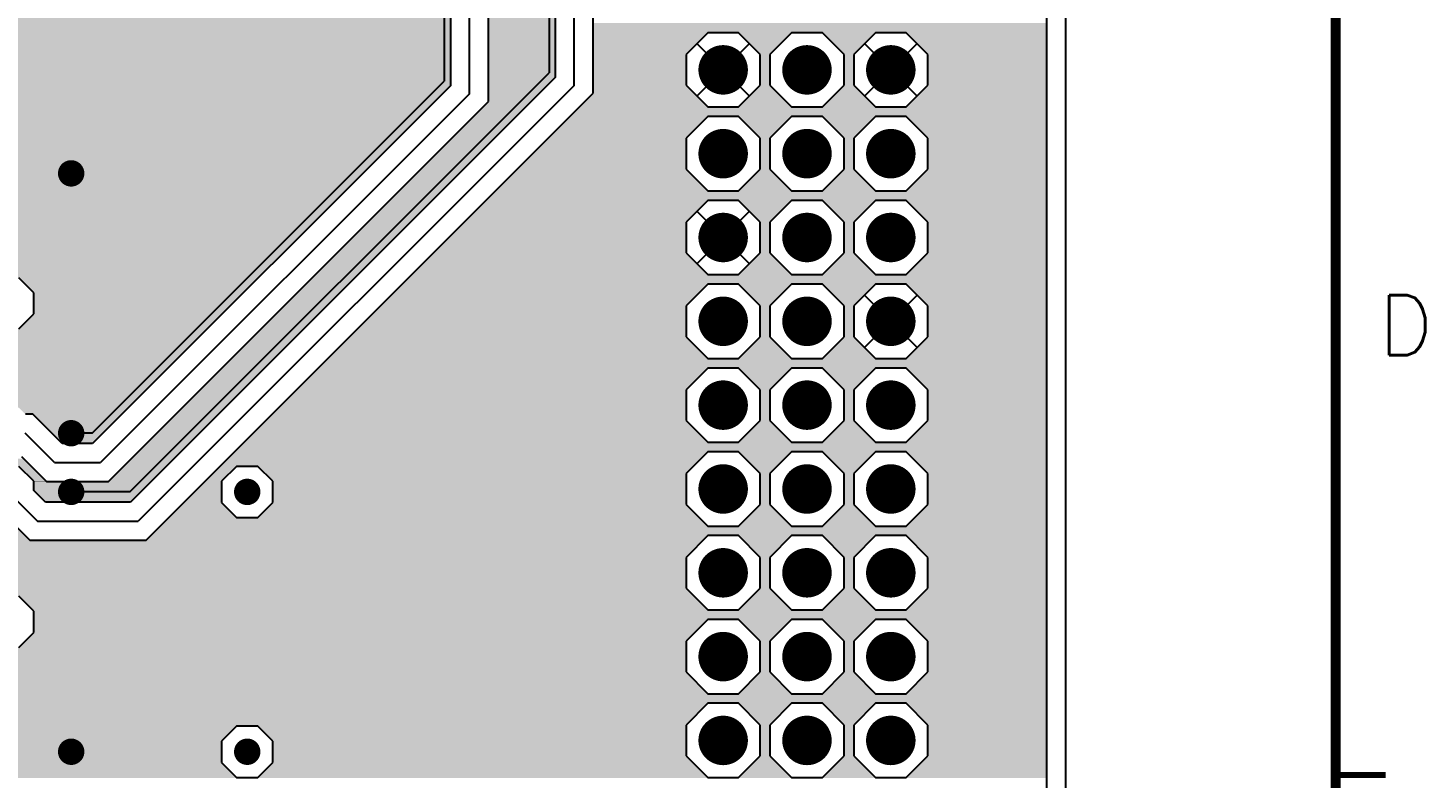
# Model space of a CAD drawing. Extents: x 295 to 953, y 10 to 290.
# Drawn here: x 816.6 to 886.4, y 104.8 to 142.4 of the extents above; entities that cross this region are included whole.
import ezdxf
from ezdxf.enums import TextEntityAlignment as Align

# ---------------------------------------------------------------- set-up
doc = ezdxf.new("R2010")
doc.units = 0
doc.header["$LTSCALE"] = 5
doc.header["$MEASUREMENT"] = 0
doc.layers.get('0').update_dxf_attribs({"linetype": 'CONTINUOUS', "lineweight": 25})
for name, color, linetype in [('L1-TOP_GBR', 7, 'CONTINUOUS'), ('문자', 4, 'CONTINUOUS'), ('테두리', 3, 'CONTINUOUS')]:
    doc.layers.add(name, color=color, linetype=linetype)
doc.styles.get("Standard").update_dxf_attribs({"font": 'simplex.shx'})

# ---------------------------------------------------------------- blocks, each defined once
blk = doc.blocks.new('C')
at = {"layer": '테두리'}
blk.add_line((405, 285), (405, 15), dxfattribs=at)
for points, const_width in [([(15, 285), (15, 15), (405, 15), (405, 285), (15, 285)], 0.5), ([(407.5, 105), (405, 105)], 0.3)]:
    blk.add_lwpolyline(points, dxfattribs=dict(at, const_width=const_width))
at = {"layer": '문자'}
blk.add_text('D', height=3, dxfattribs=at).set_placement((408.5, 127.5), align=Align.MIDDLE)

msp = doc.modelspace()

# ---------------------------------------------------------------- linework, layer by layer
for points, const_width in [([(850.732, 140.258, 1), (851.969, 140.258, 1)], 1.238), ([(854.923, 140.258, 1), (856.16, 140.258, 1)], 1.238), ([(859.114, 140.258, 1), (860.351, 140.258, 1)], 1.238), ([(850.732, 136.067, 1), (851.969, 136.067, 1)], 1.238), ([(854.923, 136.067, 1), (856.16, 136.067, 1)], 1.238), ([(859.114, 136.067, 1), (860.351, 136.067, 1)], 1.238), ([(818.425, 135.082, 1), (819.085, 135.082, 1)], 0.66), ([(850.732, 131.876, 1), (851.969, 131.876, 1)], 1.238), ([(854.923, 131.876, 1), (856.16, 131.876, 1)], 1.238), ([(859.114, 131.876, 1), (860.351, 131.876, 1)], 1.238), ([(850.732, 127.686, 1), (851.969, 127.686, 1)], 1.238), ([(854.923, 127.686, 1), (856.16, 127.686, 1)], 1.238), ([(859.114, 127.686, 1), (860.351, 127.686, 1)], 1.238), ([(850.732, 123.495, 1), (851.969, 123.495, 1)], 1.238), ([(854.923, 123.495, 1), (856.16, 123.495, 1)], 1.238), ([(859.114, 123.495, 1), (860.351, 123.495, 1)], 1.238), ([(818.425, 122.09, 1), (819.085, 122.09, 1)], 0.66), ([(850.732, 119.303, 1), (851.969, 119.303, 1)], 1.238), ([(854.923, 119.303, 1), (856.16, 119.303, 1)], 1.238), ([(859.114, 119.303, 1), (860.351, 119.303, 1)], 1.238), ([(818.425, 119.157, 1), (819.085, 119.157, 1)], 0.66), ([(827.226, 119.157, 1), (827.886, 119.157, 1)], 0.66), ([(850.732, 115.112, 1), (851.969, 115.112, 1)], 1.238), ([(854.923, 115.112, 1), (856.16, 115.112, 1)], 1.238), ([(859.114, 115.112, 1), (860.351, 115.112, 1)], 1.238), ([(850.732, 110.921, 1), (851.969, 110.921, 1)], 1.238), ([(854.923, 110.921, 1), (856.16, 110.921, 1)], 1.238), ([(859.114, 110.921, 1), (860.351, 110.921, 1)], 1.238), ([(850.732, 106.731, 1), (851.969, 106.731, 1)], 1.238), ([(854.923, 106.731, 1), (856.16, 106.731, 1)], 1.238), ([(859.114, 106.731, 1), (860.351, 106.731, 1)], 1.238), ([(818.425, 106.165, 1), (819.085, 106.165, 1)], 0.66), ([(827.226, 106.165, 1), (827.886, 106.165, 1)], 0.66)]:
    msp.add_lwpolyline(points, format="xyb", close=True, dxfattribs=dict(const_width=const_width))
at = {"layer": 'L1-TOP_GBR'}
for p, q in [((868.478, 88.3), (868.478, 246.7)), ((868.478, 88.3), (868.478, 246.7)), ((867.529, 100.726), (867.529, 234.274)), ((837.405, 176.301), (837.405, 139.693)), ((837.713, 173.76), (837.713, 139.457)), ((838.662, 139.064), (838.662, 173.367)), ((839.611, 138.671), (839.611, 172.975)), ((842.644, 168.967), (842.644, 140.112)), ((842.952, 166.426), (842.952, 139.876)), ((843.901, 139.483), (843.901, 166.033)), ((844.85, 139.09), (844.85, 165.64)), ((850.582, 142.115), (849.494, 141.027)), ((852.119, 142.115), (850.582, 142.115)), ((853.207, 141.027), (852.119, 142.115)), ((854.773, 142.115), (853.685, 141.027)), ((856.31, 142.115), (854.773, 142.115)), ((857.398, 141.027), (856.31, 142.115)), ((858.964, 142.115), (857.876, 141.027)), ((860.501, 142.115), (858.964, 142.115)), ((861.589, 141.027), (860.501, 142.115)), ((851.351, 140.258), (850.039, 141.572)), ((851.351, 140.258), (852.664, 141.572)), ((859.733, 140.258), (858.421, 141.572)), ((859.733, 140.258), (861.046, 141.572)), ((849.494, 141.027), (849.494, 139.49)), ((853.207, 139.49), (853.207, 141.027)), ((853.685, 141.027), (853.685, 139.49)), ((857.398, 139.49), (857.398, 141.027)), ((857.876, 141.027), (857.876, 139.49)), ((861.589, 139.49), (861.589, 141.027)), ((821.689, 119.157), (842.644, 140.112)), ((842.952, 139.876), (821.715, 118.639)), ((851.351, 140.258), (850.039, 138.947)), ((851.351, 140.258), (852.664, 138.947)), ((859.733, 140.258), (858.421, 138.947)), ((859.733, 140.258), (861.046, 138.947)), ((819.803, 122.09), (837.405, 139.693)), ((837.713, 139.457), (819.829, 121.572)), ((838.662, 139.064), (820.222, 120.624)), ((843.901, 139.483), (822.108, 117.69)), ((822.5, 116.741), (844.85, 139.09)), ((849.494, 139.49), (850.582, 138.402)), ((852.119, 138.402), (853.207, 139.49)), ((853.685, 139.49), (854.773, 138.402)), ((856.31, 138.402), (857.398, 139.49)), ((857.876, 139.49), (858.964, 138.402)), ((860.501, 138.402), (861.589, 139.49)), ((820.614, 119.675), (839.611, 138.671)), ((850.582, 138.402), (852.119, 138.402)), ((854.773, 138.402), (856.31, 138.402)), ((858.964, 138.402), (860.501, 138.402)), ((850.582, 137.924), (849.494, 136.836)), ((852.119, 137.924), (850.582, 137.924)), ((853.207, 136.836), (852.119, 137.924)), ((854.773, 137.924), (853.685, 136.836)), ((856.31, 137.924), (854.773, 137.924)), ((857.398, 136.836), (856.31, 137.924)), ((858.964, 137.924), (857.876, 136.836)), ((860.501, 137.924), (858.964, 137.924)), ((861.589, 136.836), (860.501, 137.924)), ((849.494, 136.836), (849.494, 135.299)), ((853.207, 135.299), (853.207, 136.836)), ((853.685, 136.836), (853.685, 135.299)), ((857.398, 135.299), (857.398, 136.836)), ((857.876, 136.836), (857.876, 135.299)), ((861.589, 135.299), (861.589, 136.836)), ((849.494, 135.299), (850.582, 134.211)), ((852.119, 134.211), (853.207, 135.299)), ((853.685, 135.299), (854.773, 134.211)), ((856.31, 134.211), (857.398, 135.299)), ((857.876, 135.299), (858.964, 134.211)), ((860.501, 134.211), (861.589, 135.299)), ((850.582, 134.211), (852.119, 134.211)), ((854.773, 134.211), (856.31, 134.211)), ((858.964, 134.211), (860.501, 134.211)), ((850.582, 133.733), (849.494, 132.645)), ((852.119, 133.733), (850.582, 133.733)), ((853.207, 132.645), (852.119, 133.733)), ((854.773, 133.733), (853.685, 132.645)), ((856.31, 133.733), (854.773, 133.733)), ((857.398, 132.645), (856.31, 133.733)), ((858.964, 133.733), (857.876, 132.645)), ((860.501, 133.733), (858.964, 133.733)), ((861.589, 132.645), (860.501, 133.733)), ((851.351, 131.876), (850.039, 133.19)), ((851.351, 131.876), (852.664, 133.19)), ((849.494, 132.645), (849.494, 131.108)), ((853.207, 131.108), (853.207, 132.645)), ((853.685, 132.645), (853.685, 131.108)), ((857.398, 131.108), (857.398, 132.645)), ((857.876, 132.645), (857.876, 131.108)), ((861.589, 131.108), (861.589, 132.645)), ((851.351, 131.876), (850.039, 130.565)), ((851.351, 131.876), (852.664, 130.565)), ((849.494, 131.108), (850.582, 130.02)), ((852.119, 130.02), (853.207, 131.108)), ((853.685, 131.108), (854.773, 130.02)), ((856.31, 130.02), (857.398, 131.108)), ((857.876, 131.108), (858.964, 130.02)), ((860.501, 130.02), (861.589, 131.108)), ((850.582, 130.02), (852.119, 130.02)), ((854.773, 130.02), (856.31, 130.02)), ((858.964, 130.02), (860.501, 130.02)), ((816.89, 129.116), (816.141, 129.865)), ((850.582, 129.542), (849.494, 128.454)), ((852.119, 129.542), (850.582, 129.542)), ((853.207, 128.454), (852.119, 129.542)), ((854.773, 129.542), (853.685, 128.454)), ((856.31, 129.542), (854.773, 129.542)), ((857.398, 128.454), (856.31, 129.542)), ((858.964, 129.542), (857.876, 128.454)), ((860.501, 129.542), (858.964, 129.542)), ((861.589, 128.454), (860.501, 129.542)), ((816.89, 128.057), (816.89, 129.116)), ((859.733, 127.686), (858.421, 128.999)), ((859.733, 127.686), (861.046, 128.999)), ((816.141, 127.308), (816.89, 128.057)), ((849.494, 128.454), (849.494, 126.917)), ((853.207, 126.917), (853.207, 128.454)), ((853.685, 128.454), (853.685, 126.917)), ((857.398, 126.917), (857.398, 128.454)), ((857.876, 128.454), (857.876, 126.917)), ((861.589, 126.917), (861.589, 128.454)), ((859.733, 127.686), (858.421, 126.374)), ((859.733, 127.686), (861.046, 126.374)), ((849.494, 126.917), (850.582, 125.829)), ((852.119, 125.829), (853.207, 126.917)), ((853.685, 126.917), (854.773, 125.829)), ((856.31, 125.829), (857.398, 126.917)), ((857.876, 126.917), (858.964, 125.829)), ((860.501, 125.829), (861.589, 126.917)), ((850.582, 125.829), (852.119, 125.829)), ((854.773, 125.829), (856.31, 125.829)), ((858.964, 125.829), (860.501, 125.829)), ((850.582, 125.351), (849.494, 124.263)), ((852.119, 125.351), (850.582, 125.351)), ((853.207, 124.263), (852.119, 125.351)), ((854.773, 125.351), (853.685, 124.263)), ((856.31, 125.351), (854.773, 125.351)), ((857.398, 124.263), (856.31, 125.351)), ((858.964, 125.351), (857.876, 124.263)), ((860.501, 125.351), (858.964, 125.351)), ((861.589, 124.263), (860.501, 125.351)), ((849.494, 124.263), (849.494, 122.726)), ((853.207, 122.726), (853.207, 124.263)), ((853.685, 124.263), (853.685, 122.726)), ((857.398, 122.726), (857.398, 124.263)), ((857.876, 124.263), (857.876, 122.726)), ((861.589, 122.726), (861.589, 124.263)), ((816.842, 123.039), (816.471, 123.039)), ((818.309, 121.572), (816.842, 123.039)), ((849.494, 122.726), (850.582, 121.638)), ((852.119, 121.638), (853.207, 122.726)), ((853.685, 122.726), (854.773, 121.638)), ((856.31, 121.638), (857.398, 122.726)), ((857.876, 122.726), (858.964, 121.638)), ((860.501, 121.638), (861.589, 122.726)), ((817.917, 120.624), (816.45, 122.09)), ((819.829, 121.572), (818.309, 121.572)), ((819.803, 122.09), (818.755, 122.09)), ((850.582, 121.638), (852.119, 121.638)), ((854.773, 121.638), (856.31, 121.638)), ((858.964, 121.638), (860.501, 121.638)), ((816.263, 120.934), (817.524, 119.675)), ((850.582, 121.16), (849.494, 120.072)), ((852.119, 121.16), (850.582, 121.16)), ((853.207, 120.072), (852.119, 121.16)), ((854.773, 121.16), (853.685, 120.072)), ((856.31, 121.16), (854.773, 121.16)), ((857.398, 120.072), (856.31, 121.16)), ((858.964, 121.16), (857.876, 120.072)), ((860.501, 121.16), (858.964, 121.16)), ((861.589, 120.072), (860.501, 121.16)), ((816.89, 119.686), (816.141, 120.435)), ((817.917, 120.624), (820.222, 120.624)), ((827.026, 120.435), (826.277, 119.686)), ((828.086, 120.435), (827.026, 120.435)), ((828.835, 119.686), (828.086, 120.435)), ((816.89, 119.219), (816.89, 119.686)), ((817.524, 119.675), (820.614, 119.675)), ((826.277, 119.686), (826.277, 118.627)), ((828.835, 118.627), (828.835, 119.686)), ((849.494, 120.072), (849.494, 118.535)), ((853.207, 118.535), (853.207, 120.072)), ((853.685, 120.072), (853.685, 118.535)), ((857.398, 118.535), (857.398, 120.072)), ((857.876, 120.072), (857.876, 118.535)), ((861.589, 118.535), (861.589, 120.072)), ((815.612, 119.157), (817.078, 117.69)), ((817.471, 118.639), (816.89, 119.219)), ((821.689, 119.157), (818.755, 119.157)), ((821.715, 118.639), (817.471, 118.639)), ((826.277, 118.627), (827.026, 117.878)), ((828.086, 117.878), (828.835, 118.627)), ((849.494, 118.535), (850.582, 117.447)), ((852.119, 117.447), (853.207, 118.535)), ((853.685, 118.535), (854.773, 117.447)), ((856.31, 117.447), (857.398, 118.535)), ((857.876, 118.535), (858.964, 117.447)), ((860.501, 117.447), (861.589, 118.535)), ((815.549, 117.878), (816.686, 116.741)), ((817.078, 117.69), (822.108, 117.69)), ((827.026, 117.878), (828.086, 117.878)), ((850.582, 117.447), (852.119, 117.447)), ((854.773, 117.447), (856.31, 117.447)), ((858.964, 117.447), (860.501, 117.447)), ((816.686, 116.741), (822.5, 116.741)), ((850.582, 116.969), (849.494, 115.881)), ((852.119, 116.969), (850.582, 116.969)), ((853.207, 115.881), (852.119, 116.969)), ((854.773, 116.969), (853.685, 115.881)), ((856.31, 116.969), (854.773, 116.969)), ((857.398, 115.881), (856.31, 116.969)), ((858.964, 116.969), (857.876, 115.881)), ((860.501, 116.969), (858.964, 116.969)), ((861.589, 115.881), (860.501, 116.969)), ((849.494, 115.881), (849.494, 114.344)), ((853.207, 114.344), (853.207, 115.881)), ((853.685, 115.881), (853.685, 114.344)), ((857.398, 114.344), (857.398, 115.881)), ((857.876, 115.881), (857.876, 114.344)), ((861.589, 114.344), (861.589, 115.881)), ((816.89, 113.19), (816.141, 113.939)), ((849.494, 114.344), (850.582, 113.256)), ((852.119, 113.256), (853.207, 114.344)), ((853.685, 114.344), (854.773, 113.256)), ((856.31, 113.256), (857.398, 114.344)), ((857.876, 114.344), (858.964, 113.256)), ((860.501, 113.256), (861.589, 114.344)), ((816.89, 112.131), (816.89, 113.19)), ((850.582, 113.256), (852.119, 113.256)), ((854.773, 113.256), (856.31, 113.256)), ((858.964, 113.256), (860.501, 113.256)), ((850.582, 112.778), (849.494, 111.69)), ((852.119, 112.778), (850.582, 112.778)), ((853.207, 111.69), (852.119, 112.778)), ((854.773, 112.778), (853.685, 111.69)), ((856.31, 112.778), (854.773, 112.778)), ((857.398, 111.69), (856.31, 112.778)), ((858.964, 112.778), (857.876, 111.69)), ((860.501, 112.778), (858.964, 112.778)), ((861.589, 111.69), (860.501, 112.778)), ((816.141, 111.382), (816.89, 112.131)), ((849.494, 111.69), (849.494, 110.153)), ((853.207, 110.153), (853.207, 111.69)), ((853.685, 111.69), (853.685, 110.153)), ((857.398, 110.153), (857.398, 111.69)), ((857.876, 111.69), (857.876, 110.153)), ((861.589, 110.153), (861.589, 111.69)), ((849.494, 110.153), (850.582, 109.065)), ((852.119, 109.065), (853.207, 110.153)), ((853.685, 110.153), (854.773, 109.065)), ((856.31, 109.065), (857.398, 110.153)), ((857.876, 110.153), (858.964, 109.065)), ((860.501, 109.065), (861.589, 110.153)), ((850.582, 109.065), (852.119, 109.065)), ((854.773, 109.065), (856.31, 109.065)), ((858.964, 109.065), (860.501, 109.065)), ((850.582, 108.587), (849.494, 107.499)), ((852.119, 108.587), (850.582, 108.587)), ((853.207, 107.499), (852.119, 108.587)), ((854.773, 108.587), (853.685, 107.499)), ((856.31, 108.587), (854.773, 108.587)), ((857.398, 107.499), (856.31, 108.587)), ((858.964, 108.587), (857.876, 107.499)), ((860.501, 108.587), (858.964, 108.587)), ((861.589, 107.499), (860.501, 108.587)), ((827.026, 107.443), (826.277, 106.694)), ((828.086, 107.443), (827.026, 107.443)), ((828.835, 106.694), (828.086, 107.443)), ((849.494, 107.499), (849.494, 105.962)), ((853.207, 105.962), (853.207, 107.499)), ((853.685, 107.499), (853.685, 105.962)), ((857.398, 105.962), (857.398, 107.499)), ((857.876, 107.499), (857.876, 105.962)), ((861.589, 105.962), (861.589, 107.499)), ((826.277, 106.694), (826.277, 105.635)), ((828.835, 105.635), (828.835, 106.694)), ((826.277, 105.635), (827.026, 104.886)), ((828.086, 104.886), (828.835, 105.635)), ((849.494, 105.962), (850.582, 104.874)), ((852.119, 104.874), (853.207, 105.962)), ((853.685, 105.962), (854.773, 104.874)), ((856.31, 104.874), (857.398, 105.962)), ((857.876, 105.962), (858.964, 104.874)), ((860.501, 104.874), (861.589, 105.962)), ((827.026, 104.886), (828.086, 104.886)), ((850.582, 104.874), (852.119, 104.874)), ((854.773, 104.874), (856.31, 104.874)), ((858.964, 104.874), (860.501, 104.874))]:
    msp.add_line(p, q, dxfattribs=at)
for points in [[(839.611, 139.876), (839.611, 166.426), (842.952, 139.876), (842.952, 166.426)], [(784.39, 141.583), (784.39, 143.669), (837.713, 141.583), (837.713, 143.669)], [(844.85, 142.115), (844.85, 142.593), (867.529, 142.115), (867.529, 142.593)], [(844.85, 141.027), (844.85, 142.115), (849.494, 141.027), (850.582, 142.115)], [(844.85, 142.115), (844.85, 142.115), (850.582, 142.115), (852.119, 142.115)], [(853.207, 141.027), (852.119, 142.115), (853.685, 141.027), (854.773, 142.115)], [(852.119, 142.115), (852.119, 142.115), (854.773, 142.115), (856.31, 142.115)], [(857.398, 141.027), (856.31, 142.115), (857.876, 141.027), (858.964, 142.115)], [(856.31, 142.115), (856.31, 142.115), (858.964, 142.115), (860.501, 142.115)], [(861.589, 141.027), (860.501, 142.115), (867.529, 141.027), (867.529, 142.115)], [(782.917, 140.11), (784.39, 141.583), (837.713, 140.11), (837.713, 141.583)], [(844.85, 139.49), (844.85, 141.027), (849.494, 139.49), (849.494, 141.027)], [(853.207, 139.49), (853.207, 141.027), (853.685, 139.49), (853.685, 141.027)], [(857.398, 139.49), (857.398, 141.027), (857.876, 139.49), (857.876, 141.027)], [(861.589, 139.49), (861.589, 141.027), (867.529, 139.49), (867.529, 141.027)], [(777.794, 139.457), (777.794, 140.11), (837.713, 139.457), (837.713, 140.11)], [(839.611, 138.671), (839.611, 139.876), (841.748, 138.671), (842.952, 139.876)], [(777.794, 130.773), (777.794, 139.457), (829.029, 130.773), (837.713, 139.457)], [(844.161, 138.402), (844.85, 139.09), (850.582, 138.402), (849.894, 139.09)], [(844.85, 139.09), (844.85, 139.49), (849.894, 139.09), (849.494, 139.49)], [(852.12, 138.402), (853.207, 139.49), (854.773, 138.402), (853.685, 139.49)], [(856.311, 138.402), (857.398, 139.49), (858.964, 138.402), (857.876, 139.49)], [(860.502, 138.402), (861.589, 139.49), (867.529, 138.402), (867.529, 139.49)], [(820.614, 119.675), (839.611, 138.671), (822.751, 119.675), (841.748, 138.671)], [(843.683, 137.924), (844.161, 138.402), (867.529, 137.924), (867.529, 138.402)], [(844.161, 138.402), (844.161, 138.402), (852.12, 138.402), (850.582, 138.402)], [(852.12, 138.402), (852.12, 138.402), (856.311, 138.402), (854.773, 138.402)], [(856.311, 138.402), (856.311, 138.402), (860.502, 138.402), (858.964, 138.402)], [(842.596, 136.836), (843.683, 137.924), (849.494, 136.836), (850.582, 137.924)], [(843.683, 137.924), (843.683, 137.924), (850.582, 137.924), (852.119, 137.924)], [(853.207, 136.836), (852.119, 137.924), (853.685, 136.836), (854.773, 137.924)], [(852.119, 137.924), (852.119, 137.924), (854.773, 137.924), (856.31, 137.924)], [(857.398, 136.836), (856.31, 137.924), (857.876, 136.836), (858.964, 137.924)], [(856.31, 137.924), (856.31, 137.924), (858.964, 137.924), (860.501, 137.924)], [(861.589, 136.836), (860.501, 137.924), (867.529, 136.836), (867.529, 137.924)], [(841.058, 135.299), (842.596, 136.836), (849.494, 135.299), (849.494, 136.836)], [(853.207, 135.299), (853.207, 136.836), (853.685, 135.299), (853.685, 136.836)], [(857.398, 135.299), (857.398, 136.836), (857.876, 135.299), (857.876, 136.836)], [(861.589, 135.299), (861.589, 136.836), (867.529, 135.299), (867.529, 136.836)], [(839.971, 134.211), (841.058, 135.299), (850.582, 134.211), (849.494, 135.299)], [(852.12, 134.211), (853.207, 135.299), (854.773, 134.211), (853.685, 135.299)], [(856.311, 134.211), (857.398, 135.299), (858.964, 134.211), (857.876, 135.299)], [(860.502, 134.211), (861.589, 135.299), (867.529, 134.211), (867.529, 135.299)], [(839.492, 133.733), (839.97, 134.211), (867.529, 133.733), (867.529, 134.211)], [(839.97, 134.211), (839.971, 134.211), (852.12, 134.211), (850.582, 134.211)], [(852.12, 134.211), (852.12, 134.211), (856.311, 134.211), (854.773, 134.211)], [(856.311, 134.211), (856.311, 134.211), (860.502, 134.211), (858.964, 134.211)], [(838.405, 132.645), (839.492, 133.733), (849.494, 132.645), (850.582, 133.733)], [(839.492, 133.733), (839.492, 133.733), (850.582, 133.733), (852.119, 133.733)], [(853.207, 132.645), (852.119, 133.733), (853.685, 132.645), (854.773, 133.733)], [(852.119, 133.733), (852.119, 133.733), (854.773, 133.733), (856.31, 133.733)], [(857.398, 132.645), (856.31, 133.733), (857.876, 132.645), (858.964, 133.733)], [(856.31, 133.733), (856.31, 133.733), (858.964, 133.733), (860.501, 133.733)], [(861.589, 132.645), (860.501, 133.733), (867.529, 132.645), (867.529, 133.733)], [(836.867, 131.108), (838.405, 132.645), (849.494, 131.108), (849.494, 132.645)], [(853.207, 131.108), (853.207, 132.645), (853.685, 131.108), (853.685, 132.645)], [(857.398, 131.108), (857.398, 132.645), (857.876, 131.108), (857.876, 132.645)], [(861.589, 131.108), (861.589, 132.645), (867.529, 131.108), (867.529, 132.645)], [(809.881, 129.865), (808.974, 130.773), (828.122, 129.865), (829.029, 130.773)], [(835.78, 130.02), (836.867, 131.108), (850.582, 130.02), (849.494, 131.108)], [(852.12, 130.02), (853.207, 131.108), (854.773, 130.02), (853.685, 131.108)], [(856.311, 130.02), (857.398, 131.108), (858.964, 130.02), (857.876, 131.108)], [(860.502, 130.02), (861.589, 131.108), (867.529, 130.02), (867.529, 131.108)], [(835.301, 129.542), (835.78, 130.02), (867.529, 129.542), (867.529, 130.02)], [(835.78, 130.02), (835.78, 130.02), (852.12, 130.02), (850.582, 130.02)], [(852.12, 130.02), (852.12, 130.02), (856.311, 130.02), (854.773, 130.02)], [(856.311, 130.02), (856.311, 130.02), (860.502, 130.02), (858.964, 130.02)], [(816.89, 129.116), (816.141, 129.865), (827.373, 129.116), (828.122, 129.865)], [(834.214, 128.454), (835.301, 129.542), (849.494, 128.454), (850.582, 129.542)], [(835.301, 129.542), (835.301, 129.542), (850.582, 129.542), (852.119, 129.542)], [(853.207, 128.454), (852.119, 129.542), (853.685, 128.454), (854.773, 129.542)], [(852.119, 129.542), (852.119, 129.542), (854.773, 129.542), (856.31, 129.542)], [(857.398, 128.454), (856.31, 129.542), (857.876, 128.454), (858.964, 129.542)], [(856.31, 129.542), (856.31, 129.542), (858.964, 129.542), (860.501, 129.542)], [(861.589, 128.454), (860.501, 129.542), (867.529, 128.454), (867.529, 129.542)], [(816.89, 128.057), (816.89, 129.116), (826.313, 128.057), (827.373, 129.116)], [(816.141, 127.308), (816.89, 128.057), (825.564, 127.308), (826.313, 128.057)], [(832.676, 126.917), (834.214, 128.454), (849.494, 126.917), (849.494, 128.454)], [(853.207, 126.917), (853.207, 128.454), (853.685, 126.917), (853.685, 128.454)], [(857.398, 126.917), (857.398, 128.454), (857.876, 126.917), (857.876, 128.454)], [(861.589, 126.917), (861.589, 128.454), (867.529, 126.917), (867.529, 128.454)], [(808.974, 126.4), (809.881, 127.308), (824.657, 126.4), (825.564, 127.308)], [(831.589, 125.829), (832.676, 126.917), (850.582, 125.829), (849.494, 126.917)], [(852.12, 125.829), (853.207, 126.917), (854.773, 125.829), (853.685, 126.917)], [(856.311, 125.829), (857.398, 126.917), (858.964, 125.829), (857.876, 126.917)], [(860.502, 125.829), (861.589, 126.917), (867.529, 125.829), (867.529, 126.917)], [(777.794, 123.369), (777.794, 125.771), (821.626, 123.369), (824.028, 125.771)], [(793.048, 125.771), (793.676, 126.4), (824.028, 125.771), (824.657, 126.4)], [(831.11, 125.351), (831.589, 125.829), (867.529, 125.351), (867.529, 125.829)], [(831.589, 125.829), (831.589, 125.829), (852.12, 125.829), (850.582, 125.829)], [(852.12, 125.829), (852.12, 125.829), (856.311, 125.829), (854.773, 125.829)], [(856.311, 125.829), (856.311, 125.829), (860.502, 125.829), (858.964, 125.829)], [(830.023, 124.263), (831.11, 125.351), (849.494, 124.263), (850.582, 125.351)], [(831.11, 125.351), (831.11, 125.351), (850.582, 125.351), (852.119, 125.351)], [(853.207, 124.263), (852.119, 125.351), (853.685, 124.263), (854.773, 125.351)], [(852.119, 125.351), (852.119, 125.351), (854.773, 125.351), (856.31, 125.351)], [(857.398, 124.263), (856.31, 125.351), (857.876, 124.263), (858.964, 125.351)], [(856.31, 125.351), (856.31, 125.351), (858.964, 125.351), (860.501, 125.351)], [(861.589, 124.263), (860.501, 125.351), (867.529, 124.263), (867.529, 125.351)], [(828.485, 122.726), (830.023, 124.263), (849.494, 122.726), (849.494, 124.263)], [(853.207, 122.726), (853.207, 124.263), (853.685, 122.726), (853.685, 124.263)], [(857.398, 122.726), (857.398, 124.263), (857.876, 122.726), (857.876, 124.263)], [(861.589, 122.726), (861.589, 124.263), (867.529, 122.726), (867.529, 124.263)], [(816.471, 123.039), (816.141, 123.369), (821.296, 123.039), (821.626, 123.369)], [(818.309, 121.572), (816.842, 123.039), (819.829, 121.572), (821.296, 123.039)], [(827.398, 121.638), (828.086, 122.326), (850.582, 121.638), (849.894, 122.326)], [(828.086, 122.326), (828.485, 122.726), (849.894, 122.326), (849.494, 122.726)], [(852.12, 121.638), (853.207, 122.726), (854.773, 121.638), (853.685, 122.726)], [(856.311, 121.638), (857.398, 122.726), (858.964, 121.638), (857.876, 122.726)], [(860.502, 121.638), (861.589, 122.726), (867.529, 121.638), (867.529, 122.726)], [(826.919, 121.16), (827.398, 121.638), (867.529, 121.16), (867.529, 121.638)], [(827.398, 121.638), (827.398, 121.638), (852.12, 121.638), (850.582, 121.638)], [(852.12, 121.638), (852.12, 121.638), (856.311, 121.638), (854.773, 121.638)], [(856.311, 121.638), (856.311, 121.638), (860.502, 121.638), (858.964, 121.638)], [(826.195, 120.435), (826.919, 121.16), (849.857, 120.435), (850.582, 121.16)], [(826.919, 121.16), (826.919, 121.16), (850.582, 121.16), (852.119, 121.16)], [(853.207, 120.072), (852.119, 121.16), (853.685, 120.072), (854.773, 121.16)], [(852.119, 121.16), (852.119, 121.16), (854.773, 121.16), (856.31, 121.16)], [(857.398, 120.072), (856.31, 121.16), (857.876, 120.072), (858.964, 121.16)], [(856.31, 121.16), (856.31, 121.16), (858.964, 121.16), (860.501, 121.16)], [(861.589, 120.072), (860.501, 121.16), (867.529, 120.072), (867.529, 121.16)], [(777.794, 120.435), (777.794, 120.812), (816.762, 120.435), (816.386, 120.812)], [(816.89, 119.686), (816.141, 120.435), (817.512, 119.686), (816.762, 120.435)], [(825.446, 119.686), (826.195, 120.435), (826.277, 119.686), (827.026, 120.435)], [(826.195, 120.435), (826.195, 120.435), (827.026, 120.435), (828.086, 120.435)], [(828.449, 120.072), (828.086, 120.435), (849.494, 120.072), (849.857, 120.435)], [(816.89, 119.675), (816.89, 119.686), (817.524, 119.675), (817.512, 119.686)], [(816.89, 119.219), (816.89, 119.675), (822.296, 119.219), (822.751, 119.675)], [(824.386, 118.627), (825.446, 119.686), (826.277, 118.627), (826.277, 119.686)], [(828.835, 119.686), (828.449, 120.072), (849.494, 119.686), (849.494, 120.072)], [(828.835, 118.627), (828.835, 119.686), (849.494, 118.627), (849.494, 119.686)], [(853.207, 118.535), (853.207, 120.072), (853.685, 118.535), (853.685, 120.072)], [(857.398, 118.535), (857.398, 120.072), (857.876, 118.535), (857.876, 120.072)], [(861.589, 118.535), (861.589, 120.072), (867.529, 118.535), (867.529, 120.072)], [(817.471, 118.639), (816.89, 119.219), (821.715, 118.639), (822.296, 119.219)], [(823.637, 117.878), (824.386, 118.627), (827.026, 117.878), (826.277, 118.627)], [(828.086, 117.878), (828.742, 118.535), (850.151, 117.878), (849.494, 118.535)], [(828.742, 118.535), (828.835, 118.627), (849.494, 118.535), (849.494, 118.627)], [(852.12, 117.447), (853.207, 118.535), (854.773, 117.447), (853.685, 118.535)], [(856.311, 117.447), (857.398, 118.535), (858.964, 117.447), (857.876, 118.535)], [(860.502, 117.447), (861.589, 118.535), (867.529, 117.447), (867.529, 118.535)], [(794.328, 116.741), (794.328, 117.878), (816.686, 116.741), (815.549, 117.878)], [(822.728, 116.969), (823.206, 117.447), (867.529, 116.969), (867.529, 117.447)], [(823.206, 117.447), (823.207, 117.447), (852.12, 117.447), (850.582, 117.447)], [(823.207, 117.447), (823.637, 117.878), (850.582, 117.447), (850.151, 117.878)], [(823.637, 117.878), (823.637, 117.878), (828.086, 117.878), (827.026, 117.878)], [(852.12, 117.447), (852.12, 117.447), (856.311, 117.447), (854.773, 117.447)], [(856.311, 117.447), (856.311, 117.447), (860.502, 117.447), (858.964, 117.447)], [(794.328, 116.096), (794.328, 116.741), (849.709, 116.096), (850.354, 116.741)], [(822.5, 116.741), (822.728, 116.969), (850.354, 116.741), (850.582, 116.969)], [(822.728, 116.969), (822.728, 116.969), (850.582, 116.969), (852.119, 116.969)], [(853.207, 115.881), (852.119, 116.969), (853.685, 115.881), (854.773, 116.969)], [(852.119, 116.969), (852.119, 116.969), (854.773, 116.969), (856.31, 116.969)], [(857.398, 115.881), (856.31, 116.969), (857.876, 115.881), (858.964, 116.969)], [(856.31, 116.969), (856.31, 116.969), (858.964, 116.969), (860.501, 116.969)], [(861.589, 115.881), (860.501, 116.969), (867.529, 115.881), (867.529, 116.969)], [(794.114, 115.881), (794.328, 116.096), (849.494, 115.881), (849.709, 116.096)], [(793.079, 114.847), (794.114, 115.881), (849.494, 114.847), (849.494, 115.881)], [(853.207, 114.344), (853.207, 115.881), (853.685, 114.344), (853.685, 115.881)], [(857.398, 114.344), (857.398, 115.881), (857.876, 114.344), (857.876, 115.881)], [(861.589, 114.344), (861.589, 115.881), (867.529, 114.344), (867.529, 115.881)], [(809.477, 114.344), (808.974, 114.847), (849.494, 114.344), (849.494, 114.847)], [(809.881, 113.939), (809.477, 114.344), (849.899, 113.939), (849.494, 114.344)], [(816.824, 113.256), (816.141, 113.939), (850.582, 113.256), (849.899, 113.939)], [(852.12, 113.256), (853.207, 114.344), (854.773, 113.256), (853.685, 114.344)], [(856.311, 113.256), (857.398, 114.344), (858.964, 113.256), (857.876, 114.344)], [(860.502, 113.256), (861.589, 114.344), (867.529, 113.256), (867.529, 114.344)], [(816.89, 113.19), (816.824, 113.256), (867.529, 113.19), (867.529, 113.256)], [(816.824, 113.256), (816.824, 113.256), (852.12, 113.256), (850.582, 113.256)], [(816.89, 112.778), (816.89, 113.19), (867.529, 112.778), (867.529, 113.19)], [(852.12, 113.256), (852.12, 113.256), (856.311, 113.256), (854.773, 113.256)], [(856.311, 113.256), (856.311, 113.256), (860.502, 113.256), (858.964, 113.256)], [(816.89, 112.131), (816.89, 112.778), (849.935, 112.131), (850.582, 112.778)], [(816.89, 112.778), (816.89, 112.778), (850.582, 112.778), (852.119, 112.778)], [(853.207, 111.69), (852.119, 112.778), (853.685, 111.69), (854.773, 112.778)], [(852.119, 112.778), (852.119, 112.778), (854.773, 112.778), (856.31, 112.778)], [(857.398, 111.69), (856.31, 112.778), (857.876, 111.69), (858.964, 112.778)], [(856.31, 112.778), (856.31, 112.778), (858.964, 112.778), (860.501, 112.778)], [(861.589, 111.69), (860.501, 112.778), (867.529, 111.69), (867.529, 112.778)], [(816.45, 111.69), (816.89, 112.131), (849.494, 111.69), (849.935, 112.131)], [(808.974, 110.474), (809.881, 111.382), (849.494, 110.474), (849.494, 111.382)], [(816.141, 111.382), (816.45, 111.69), (849.494, 111.382), (849.494, 111.69)], [(853.207, 110.153), (853.207, 111.69), (853.685, 110.153), (853.685, 111.69)], [(857.398, 110.153), (857.398, 111.69), (857.876, 110.153), (857.876, 111.69)], [(861.589, 110.153), (861.589, 111.69), (867.529, 110.153), (867.529, 111.69)], [(779.676, 110.153), (779.676, 110.474), (849.494, 110.153), (849.494, 110.474)], [(779.676, 109.065), (779.676, 110.153), (850.582, 109.065), (849.494, 110.153)], [(852.12, 109.065), (853.207, 110.153), (854.773, 109.065), (853.685, 110.153)], [(856.311, 109.065), (857.398, 110.153), (858.964, 109.065), (857.876, 110.153)], [(860.502, 109.065), (861.589, 110.153), (867.529, 109.065), (867.529, 110.153)], [(779.676, 108.587), (779.676, 109.065), (867.529, 108.587), (867.529, 109.065)], [(779.676, 109.065), (779.676, 109.065), (852.12, 109.065), (850.582, 109.065)], [(852.12, 109.065), (852.12, 109.065), (856.311, 109.065), (854.773, 109.065)], [(856.311, 109.065), (856.311, 109.065), (860.502, 109.065), (858.964, 109.065)], [(779.676, 108.059), (779.676, 108.587), (850.054, 108.059), (850.582, 108.587)], [(779.676, 108.587), (779.676, 108.587), (850.582, 108.587), (852.119, 108.587)], [(853.207, 107.499), (852.119, 108.587), (853.685, 107.499), (854.773, 108.587)], [(852.119, 108.587), (852.119, 108.587), (854.773, 108.587), (856.31, 108.587)], [(857.398, 107.499), (856.31, 108.587), (857.876, 107.499), (858.964, 108.587)], [(856.31, 108.587), (856.31, 108.587), (858.964, 108.587), (860.501, 108.587)], [(861.589, 107.499), (860.501, 108.587), (867.529, 107.499), (867.529, 108.587)], [(766.704, 107.499), (766.704, 108.059), (849.494, 107.499), (850.054, 108.059)], [(766.704, 107.443), (766.704, 107.499), (849.494, 107.443), (849.494, 107.499)], [(766.704, 106.694), (766.704, 107.443), (826.277, 106.694), (827.026, 107.443)], [(766.704, 107.443), (766.704, 107.443), (827.026, 107.443), (828.086, 107.443)], [(828.835, 106.694), (828.086, 107.443), (849.494, 106.694), (849.494, 107.443)], [(853.207, 105.962), (853.207, 107.499), (853.685, 105.962), (853.685, 107.499)], [(857.398, 105.962), (857.398, 107.499), (857.876, 105.962), (857.876, 107.499)], [(861.589, 105.962), (861.589, 107.499), (867.529, 105.962), (867.529, 107.499)], [(765.661, 105.635), (766.704, 106.678), (826.277, 105.635), (826.277, 106.678)], [(766.704, 106.678), (766.704, 106.694), (826.277, 106.678), (826.277, 106.694)], [(828.835, 105.962), (828.835, 106.694), (849.494, 105.962), (849.494, 106.694)], [(764.913, 104.886), (765.661, 105.635), (827.026, 104.886), (826.277, 105.635)], [(828.086, 104.886), (828.835, 105.635), (850.57, 104.886), (849.821, 105.635)], [(828.835, 105.635), (828.835, 105.962), (849.821, 105.635), (849.494, 105.962)], [(852.12, 104.874), (853.207, 105.962), (854.773, 104.874), (853.685, 105.962)], [(856.311, 104.874), (857.398, 105.962), (858.964, 104.874), (857.876, 105.962)], [(860.502, 104.874), (861.589, 105.962), (867.529, 104.874), (867.529, 105.962)], [(764.876, 104.85), (764.901, 104.874), (867.529, 104.85), (867.529, 104.874)], [(764.901, 104.874), (764.913, 104.886), (850.582, 104.874), (850.57, 104.886)], [(764.901, 104.874), (764.901, 104.874), (852.12, 104.874), (850.582, 104.874)], [(852.12, 104.874), (852.12, 104.874), (856.311, 104.874), (854.773, 104.874)], [(856.311, 104.874), (856.311, 104.874), (860.502, 104.874), (858.964, 104.874)]]:
    msp.add_solid(points, dxfattribs=at)

# ---------------------------------------------------------------- block references
msp.add_blockref('C', (476.978, 0))

doc.saveas('drawing.dxf')
